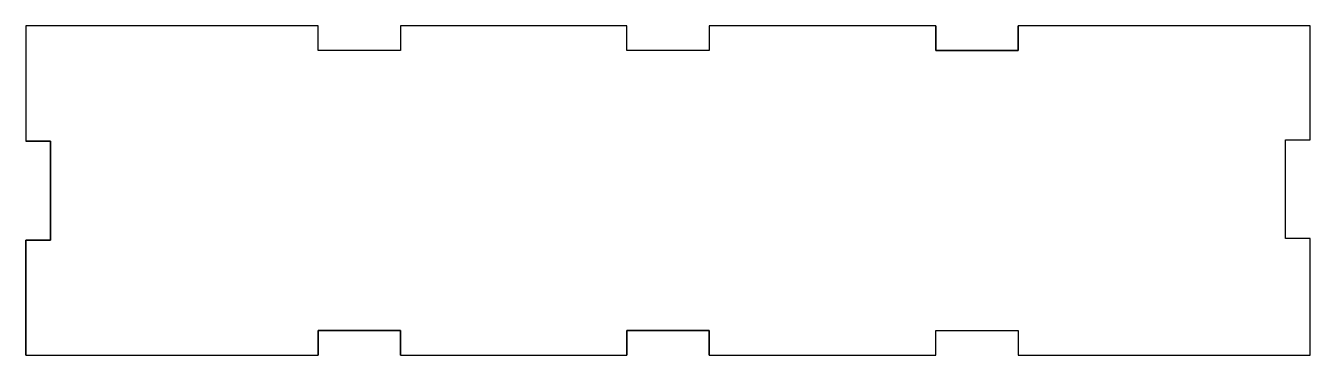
# Model space of a CAD drawing. Header units: millimetres. Extents: x -78 to 78, y -20 to 20.
import ezdxf

# ---------------------------------------------------------------- set-up
doc = ezdxf.new("R2010")
doc.units = ezdxf.units.MM

msp = doc.modelspace()

# ---------------------------------------------------------------- linework, layer by layer
msp.add_line((-78, 6), (-75, 6))
for points in [[(-78, 20), (-78, 6), (-75.01, 6), (-75.01, -6.02), (-75.01, -6.02), (-78, -6.02), (-78, -20), (-42.5, -20), (-42.5, -17), (-32.5, -17), (-32.5, -20), (-5, -20), (-5, -17), (0, -17), (5, -17), (5, -20), (32.5, -20), (32.5, -17), (42.5, -17), (42.5, -20), (77.99, -20), (77.99, -5.84), (74.99, -5.84), (74.99, 0.16), (74.99, 6.16), (77.99, 6.16), (77.99, 20), (42.5, 20), (42.5, 17), (32.5, 17), (32.5, 20), (5, 20), (5, 17), (0, 17), (-5, 17), (-5, 20), (-32.5, 20), (-32.5, 17), (-42.5, 17), (-42.5, 20)], [(-42.5, 20), (-78, 20), (-78, 6), (-75.01, 6), (-75.01, -6.02), (-75.01, -6.02), (-78, -6.02), (-78, -20), (-42.5, -20), (-42.5, -17), (-32.5, -17), (-32.5, -20), (-5, -20), (-5, -17), (0, -17), (5, -17), (5, -20), (32.5, -20), (32.5, -17), (42.5, -17), (42.5, -20), (77.99, -20), (77.99, -5.84), (74.99, -5.84), (74.99, 0.16), (74.99, 6.16), (77.99, 6.16), (77.99, 20), (42.5, 20), (42.5, 17), (32.5, 17), (32.5, 20), (5, 20), (5, 17), (0, 17), (-5, 17), (-5, 20), (-32.5, 20), (-32.5, 17), (-42.5, 17)]]:
    msp.add_lwpolyline(points, close=True)
for points in [[(-32.5, 20), (-32.5, 17), (-42.5, 17), (-42.5, 20)], [(5, 20), (5, 17), (0, 17), (-5, 17), (-5, 20)], [(32.5, 20), (32.5, 17), (42.5, 17), (42.5, 20)], [(77.99, -20), (77.99, -5.84), (74.99, -5.84), (74.99, 0.16), (74.99, 6.16), (77.99, 6.16), (77.99, 20)], [(-78, -20), (-78, -6.02), (-75.01, -6.02), (-75.01, -6.02), (-75.01, 6), (-78, 6)], [(-32.5, -20), (-32.5, -17), (-42.5, -17), (-42.5, -20)], [(5, -20), (5, -17), (0, -17), (-5, -17), (-5, -20)], [(32.5, -20), (32.5, -17), (42.5, -17), (42.5, -20)]]:
    msp.add_lwpolyline(points)

doc.saveas('drawing.dxf')
